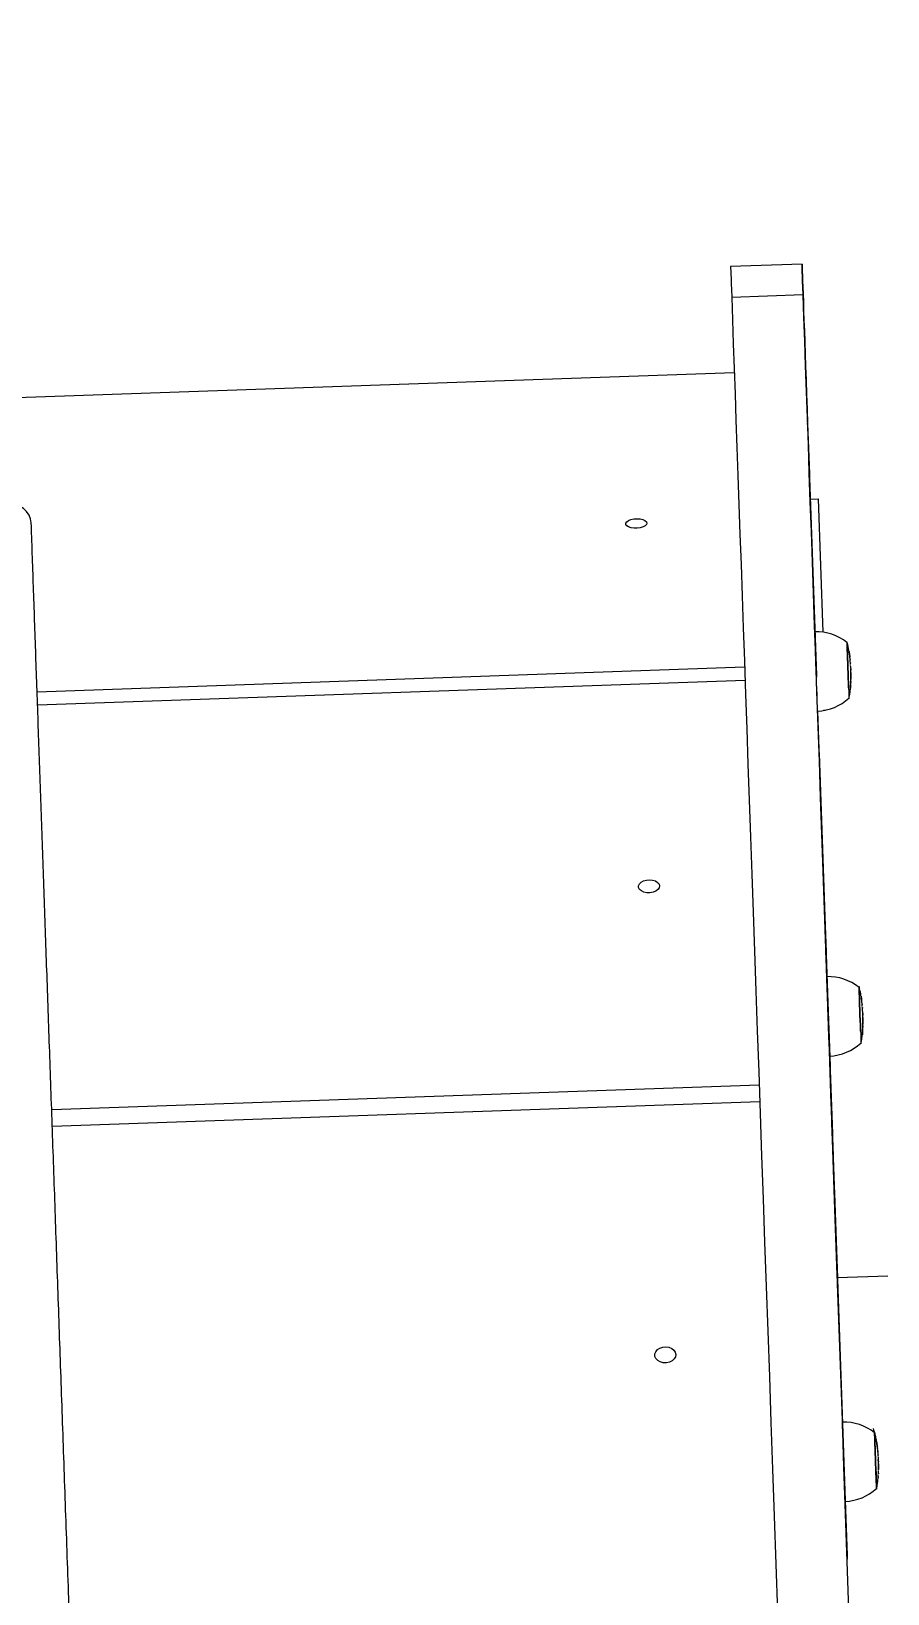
# Model space of a CAD drawing. Header units: millimetres. Extents: x -5713 to 5719, y -6024 to 5481.
# Drawn here: x 1942 to 2265, y 3121 to 3711 of the extents above; entities that cross this region are included whole.
import ezdxf

# ---------------------------------------------------------------- set-up
doc = ezdxf.new("R2010")
doc.units = ezdxf.units.MM
for name, color, linetype in [('DIKOM_ОБЪЕКТ', 7, 'Continuous'), ('DIKOM_РАЗМЕР_ЗОНА', 7, 'Continuous'), ('DIKOM_РАЗМЕР_ОБЪЕКТА', 7, 'Continuous')]:
    doc.layers.add(name, color=color, linetype=linetype)
doc.styles.add('style1', font='arial.ttf', dxfattribs={"width": 0.8})
doc.dimstyles.new('1-50', dxfattribs={"dimtxt": 300, "dimasz": 200, "dimexe": 100, "dimexo": 0, "dimgap": 100, "dimtad": 1, "dimdec": 0, "dimtxsty": 'style1', "dimcen": 0, "dimclrd": 7, "dimclre": 7, "dimadec": 1, "dimazin": 2, "dimtfac": 1, "dimtdec": 0, "dimtmove": 1, "dimatfit": 3, "dimfxl": 0, "dimlwd": 25, "dimlwe": 18, "dimarcsym": 0})

# ---------------------------------------------------------------- blocks, each defined once
blk = doc.blocks.new('*D15')
at = {"layer": 'Defpoints', "color": 0, "transparency": 16777216}
for p in [(-612.28, 3980.94), (4699.87, 3980.94), (684.19, -2271.39)]:
    blk.add_point(p, dxfattribs=at)
at = {"layer": 'DIKOM_РАЗМЕР_ОБЪЕКТА', "color": 7, "lineweight": 18, "transparency": 16777216}
for p, q in [((-612.28, 3980.94), (4799.87, 3980.94)), ((684.19, -2271.39), (4799.87, -2271.39))]:
    blk.add_line(p, q, dxfattribs=at)
at = {"layer": 'DIKOM_РАЗМЕР_ОБЪЕКТА', "color": 7, "lineweight": 25, "transparency": 16777216}
blk.add_line((4699.87, -2071.39), (4699.87, 3780.94), dxfattribs=at)
at = {"layer": 'DIKOM_РАЗМЕР_ОБЪЕКТА', "color": 7, "transparency": 16777216}
for points in [[(4666.54, 3780.94), (4733.21, 3780.94), (4699.87, 3980.94)], [(4666.54, -2071.39), (4733.21, -2071.39), (4699.87, -2271.39)]]:
    blk.add_solid(points, dxfattribs=at)
at = {"layer": 'DIKOM_РАЗМЕР_ОБЪЕКТА', "color": 0, "transparency": 16777216, "insert": (4446.7, 2209.88), "char_height": 300, "attachment_point": 5, "rotation": 90, "style": 'style1'}
blk.add_mtext('6250', dxfattribs=at)
blk = doc.blocks.new('*D13')
at = {"layer": 'Defpoints', "color": 0, "transparency": 16777216}
for p in [(-612.24, 5480.95), (971.69, -4271.39), (5619.37, -4271.39)]:
    blk.add_point(p, dxfattribs=at)
at = {"layer": 'DIKOM_РАЗМЕР_ЗОНА', "color": 7, "lineweight": 18, "transparency": 16777216}
for p, q in [((-612.24, 5480.95), (5719.37, 5480.95)), ((971.69, -4271.39), (5719.37, -4271.39))]:
    blk.add_line(p, q, dxfattribs=at)
at = {"layer": 'DIKOM_РАЗМЕР_ЗОНА', "color": 7, "lineweight": 25, "transparency": 16777216}
blk.add_line((5619.37, 5280.95), (5619.37, -4071.39), dxfattribs=at)
at = {"layer": 'DIKOM_РАЗМЕР_ЗОНА', "color": 7, "transparency": 16777216}
for points in [[(5586.04, 5280.95), (5652.71, 5280.95), (5619.37, 5480.95)], [(5586.04, -4071.39), (5652.71, -4071.39), (5619.37, -4271.39)]]:
    blk.add_solid(points, dxfattribs=at)
at = {"layer": 'DIKOM_РАЗМЕР_ЗОНА', "color": 0, "transparency": 16777216, "insert": (5366.2, 2209.88), "char_height": 300, "attachment_point": 5, "rotation": 90, "style": 'style1'}
blk.add_mtext('9750', dxfattribs=at)

msp = doc.modelspace()

# ---------------------------------------------------------------- linework, layer by layer
at = {"layer": 'DIKOM_ОБЪЕКТ', "color": 7, "linetype": 'Continuous', "lineweight": 15}
for p, q in [((2233.04, 3622.98), (2206.06, 3622.04)), ((2206.46, 3610.51), (2233.44, 3611.45)), ((2207.46, 3581.91), (1561.85, 3559.36)), ((2235.16, 3562.42), (2235.14, 3562.86)), ((2235.14, 3562.86), (2235.98, 3538.69)), ((2235.16, 3562.42), (2237.55, 3493.99)), ((2235.98, 3538.69), (2238.47, 3467.6)), ((2236.14, 3534.25), (2239.14, 3534.36)), ((2236.14, 3534.25), (2239.14, 3534.36)), ((2239.14, 3534.36), (2239.14, 3534.36)), ((2239.14, 3534.36), (2240.9, 3483.97)), ((2239.14, 3534.36), (2240.9, 3483.97)), ((2237.62, 3491.77), (2237.55, 3493.99)), ((2237.97, 3481.94), (2238.31, 3472.09)), ((2250.73, 3477.2), (2250.75, 3477.12)), ((2250.76, 3477.06), (2250.76, 3477.04)), ((2250.81, 3476.71), (2250.82, 3476.71)), ((2250.83, 3476.66), (2250.82, 3476.71)), ((1944, 3461.49), (2211.34, 3470.83)), ((2238.47, 3467.6), (2238.31, 3472.09)), ((2251.23, 3473.63), (2251.24, 3473.53)), ((2251.28, 3473.07), (2251.27, 3473.18)), ((2251.35, 3472.17), (2251.28, 3473.1)), ((2251.33, 3472.37), (2251.35, 3472.25)), ((2251.4, 3471.25), (2251.39, 3471.42)), ((2251.41, 3471.03), (2251.43, 3469.6)), ((2211.52, 3465.71), (1944.18, 3456.38)), ((2251.4, 3463.86), (2251.45, 3464.37)), ((2251.43, 3463.95), (2251.42, 3463.68)), ((2251.47, 3464.36), (2251.49, 3464.68)), ((2251.49, 3468.76), (2251.48, 3469.09)), ((2251.49, 3468.71), (2251.49, 3468.6)), ((2251.5, 3465.14), (2251.52, 3465.76)), ((2251.31, 3462.47), (2251.36, 3463.4)), ((2251.39, 3463.32), (2251.34, 3462.85)), ((2238.94, 3454.16), (2242.44, 3353.9)), ((2241.93, 3454.41), (2241.1, 3454.38)), ((2241.93, 3454.53), (2241.93, 3454.41)), ((2241.93, 3454.53), (2241.93, 3454.41)), ((2241.93, 3454.41), (2241.93, 3454.41)), ((2239.5, 3438.13), (2242.78, 3344.08)), ((2239.5, 3438.13), (2240.21, 3417.81)), ((2240.85, 3399.42), (2240.85, 3399.42)), ((2255.37, 3346.5), (2255.37, 3346.5)), ((2255.52, 3345.42), (2255.44, 3346)), ((2242.78, 3344.08), (2243.62, 3320.09)), ((2255.77, 3343.21), (2255.61, 3344.88)), ((2255.77, 3343.51), (2255.78, 3343.35)), ((2255.83, 3342.88), (2255.81, 3343.07)), ((2255.89, 3341.91), (2255.82, 3342.65)), ((2255.87, 3342.27), (2255.89, 3342.05)), ((2255.96, 3340.78), (2255.98, 3339.36)), ((2255.94, 3333.88), (2256.02, 3334.23)), ((2255.99, 3333.83), (2255.96, 3333.6)), ((2256.01, 3334.06), (2256.02, 3334.23)), ((2256.05, 3334.83), (2256.07, 3335.44)), ((2256.08, 3336), (2256.08, 3335.98)), ((2243.22, 3331.46), (2243.52, 3322.76)), ((2255.76, 3331.29), (2255.78, 3331.39)), ((2255.84, 3331.89), (2255.9, 3333.43)), ((2255.93, 3333.24), (2255.84, 3331.95)), ((2255.84, 3331.88), (2255.84, 3331.89)), ((2243.48, 3323.91), (2246.41, 3240.12)), ((2243.62, 3320.09), (2243.52, 3322.76)), ((1949.51, 3303.69), (2216.85, 3313.03)), ((2217.07, 3306.65), (1949.73, 3297.31)), ((2245.29, 3272.08), (2249.35, 3156.03)), ((2245.29, 3272.08), (2245.86, 3255.96)), ((2265.45, 3240.78), (2246.41, 3240.12)), ((2261.23, 3178.05), (2261.25, 3178.05)), ((2261.55, 3176.21), (2261.54, 3176.29)), ((2261.55, 3176.2), (2261.55, 3176.21)), ((2261.6, 3175.79), (2261.6, 3175.76)), ((2261.77, 3173.83), (2261.69, 3174.67)), ((2261.8, 3173.37), (2261.8, 3173.32)), ((2261.82, 3172.78), (2261.8, 3173.31)), ((2261.83, 3172.61), (2261.85, 3171.17)), ((2261.89, 3170.89), (2261.89, 3170.73)), ((2261.66, 3163.31), (2261.65, 3163.23)), ((2261.7, 3163.68), (2261.71, 3163.77)), ((2261.71, 3163.77), (2261.77, 3164.46)), ((2261.76, 3164.46), (2261.8, 3164.68)), ((2261.81, 3164.83), (2261.81, 3164.83)), ((2261.83, 3165.14), (2261.85, 3165.6)), ((2261.87, 3165.6), (2261.88, 3165.86)), ((2261.9, 3166.25), (2261.89, 3166.13)), ((2261.9, 3166.34), (2261.91, 3166.28)), ((2261.91, 3166.58), (2261.92, 3166.7)), ((2249.35, 3156.03), (2250.07, 3135.38)), ((2249.79, 3143.34), (2250.04, 3136.11)), ((2250.07, 3135.38), (2250.04, 3136.11))]:
    msp.add_line(p, q, dxfattribs=at)
at = {"layer": 'DIKOM_ОБЪЕКТ', "color": 7, "linetype": 'Continuous', "lineweight": 15, "flags": 128}
for points in [[(2233.44, 3611.45), (2233.35, 3614.12), (2233.27, 3616.44), (2233.2, 3618.42), (2233.14, 3620.05), (2233.1, 3621.32), (2233.07, 3622.23), (2233.05, 3622.79), (2233.04, 3622.98), (2233.05, 3622.81), (2233.07, 3622.28), (2233.1, 3621.39), (2233.14, 3620.14), (2233.2, 3618.54), (2233.26, 3616.59), (2233.34, 3614.28), (2233.44, 3611.64), (2233.54, 3608.66), (2233.66, 3605.36), (2233.78, 3601.74), (2233.92, 3597.8), (2234.07, 3593.57), (2234.23, 3589.04), (2234.39, 3584.24), (2234.57, 3579.16), (2234.76, 3573.83), (2234.95, 3568.26), (2235.15, 3562.45), (2235.36, 3556.44), (2235.58, 3550.21), (2235.81, 3543.81), (2236.04, 3537.23), (2236.27, 3530.5), (2236.51, 3523.63), (2236.75, 3516.63), (2237, 3509.54), (2237.25, 3502.35), (2237.51, 3495.09), (2237.76, 3487.78), (2238.02, 3480.44), (2238.28, 3473.07)], [(2206.06, 3622.04), (2206.06, 3622.04), (2206.06, 3621.85), (2206.08, 3621.29), (2206.12, 3620.38), (2206.16, 3619.11), (2206.22, 3617.48), (2206.29, 3615.5), (2206.37, 3613.18), (2206.46, 3610.51)], [(2250.79, 3114.82), (2250.15, 3133.03), (2249.52, 3151.04), (2248.9, 3168.84), (2248.29, 3186.43), (2247.68, 3203.79), (2247.08, 3220.94), (2246.49, 3237.85), (2245.91, 3254.54), (2245.33, 3270.99), (2244.77, 3287.19), (2244.21, 3303.15), (2243.66, 3318.87), (2243.12, 3334.32), (2242.59, 3349.52), (2242.07, 3364.46), (2241.56, 3379.14), (2241.05, 3393.54), (2240.56, 3407.67), (2240.08, 3421.53), (2239.6, 3435.1), (2239.14, 3448.39), (2238.68, 3461.39), (2238.24, 3474.1), (2237.81, 3486.52), (2237.38, 3498.64), (2236.97, 3510.46), (2236.57, 3521.97), (2236.18, 3533.18), (2235.8, 3544.08), (2235.43, 3554.66), (2235.07, 3564.93), (2234.72, 3574.88), (2234.38, 3584.51), (2234.06, 3593.82), (2233.75, 3602.8), (2233.44, 3611.45)], [(2206.46, 3610.51), (2206.76, 3601.86), (2207.08, 3592.88), (2207.4, 3583.57), (2207.74, 3573.94), (2208.08, 3563.99), (2208.44, 3553.72), (2208.81, 3543.14), (2209.19, 3532.24), (2209.58, 3521.03), (2209.99, 3509.52), (2210.4, 3497.7), (2210.82, 3485.58), (2211.26, 3473.16), (2211.7, 3460.45), (2212.15, 3447.45), (2212.62, 3434.16), (2213.09, 3420.58), (2213.58, 3406.73), (2214.07, 3392.6), (2214.57, 3378.19), (2215.09, 3363.52), (2215.61, 3348.58), (2216.14, 3333.38), (2216.68, 3317.92), (2217.23, 3302.21), (2217.78, 3286.25), (2218.35, 3270.04), (2218.92, 3253.6), (2219.51, 3236.91), (2220.1, 3220), (2220.7, 3202.85), (2221.3, 3185.49), (2221.92, 3167.9), (2222.54, 3150.1), (2223.17, 3132.09), (2223.8, 3113.88)], [(2235.12, 3563.36), (2235.12, 3563.34), (2235.13, 3563.04), (2235.16, 3562.42)], [(2236.06, 3536.46), (2236.03, 3537.39), (2235.99, 3538.6), (2235.98, 3538.69)], [(1941.78, 3525.22), (1941.78, 3525.22), (1941.54, 3526.74), (1940.95, 3528.19), (1940.02, 3529.5), (1938.8, 3530.65), (1937.33, 3531.57), (1935.66, 3532.23), (1933.87, 3532.61), (1932.01, 3532.7)], [(2174.42, 3525.15), (2174.26, 3524.62), (2173.76, 3524.12), (2172.96, 3523.7), (2171.94, 3523.4), (2170.78, 3523.25), (2169.59, 3523.24), (2168.48, 3523.4), (2167.53, 3523.7), (2166.85, 3524.11), (2166.48, 3524.6), (2166.46, 3525.13), (2166.79, 3525.65), (2167.45, 3526.11), (2168.37, 3526.48), (2169.47, 3526.71), (2170.66, 3526.79), (2171.82, 3526.71), (2172.87, 3526.48), (2173.69, 3526.12), (2174.22, 3525.66), (2174.42, 3525.15)], [(2237.55, 3493.99), (2237.58, 3493.06), (2237.62, 3491.85), (2237.67, 3490.41), (2237.73, 3488.81), (2237.79, 3487.09), (2237.85, 3485.33), (2237.91, 3483.59), (2237.97, 3481.94)], [(2238.94, 3454.16), (2238.94, 3454.17), (2238.93, 3454.44), (2238.91, 3455.06), (2238.87, 3456.01), (2238.83, 3457.26), (2238.77, 3458.79), (2238.71, 3460.57), (2238.64, 3462.55), (2238.57, 3464.68), (2238.49, 3466.92), (2238.41, 3469.21), (2238.33, 3471.49), (2238.25, 3473.73), (2238.18, 3475.85), (2238.11, 3477.82), (2238.05, 3479.58), (2238, 3481.1), (2237.95, 3482.34), (2237.92, 3483.28), (2237.9, 3483.87), (2237.89, 3484.13), (2237.89, 3484.14)], [(2250.03, 3480.36), (2250.03, 3480.36), (2250.04, 3480.15), (2250.06, 3479.58), (2250.09, 3478.67), (2250.13, 3477.46), (2250.18, 3475.97), (2250.24, 3474.26), (2250.31, 3472.4), (2250.38, 3470.43)], [(2250.64, 3462.93), (2250.63, 3463.14), (2250.57, 3464.78), (2250.51, 3466.58), (2250.44, 3468.47), (2250.38, 3470.41), (2250.31, 3472.32), (2250.25, 3474.13), (2250.19, 3475.79), (2250.14, 3477.24), (2250.1, 3478.42), (2250.07, 3479.31), (2250.05, 3479.86), (2250.04, 3480.06), (2250.04, 3480.06)], [(2238.31, 3472.09), (2238.36, 3470.6), (2238.41, 3469.31), (2238.44, 3468.29), (2238.47, 3467.57), (2238.48, 3467.17), (2238.48, 3467.12), (2238.47, 3467.41), (2238.45, 3468.03)], [(2250.38, 3470.43), (2250.44, 3468.44), (2250.51, 3466.49), (2250.58, 3464.64), (2250.64, 3462.96), (2250.69, 3461.5), (2250.73, 3460.32), (2250.76, 3459.46), (2250.78, 3458.93), (2250.78, 3458.77)], [(2251.4, 3463.57), (2251.4, 3463.56), (2251.39, 3463.56)], [(2239.43, 3440), (2239.43, 3439.98), (2239.44, 3439.69), (2239.46, 3439.07), (2239.5, 3438.13)], [(2240.85, 3399.42), (2240.76, 3401.81), (2240.69, 3404), (2240.62, 3405.96), (2240.56, 3407.63), (2240.51, 3409), (2240.48, 3410.03), (2240.45, 3410.71), (2240.44, 3411.03), (2240.44, 3410.97), (2240.46, 3410.54), (2240.49, 3409.75), (2240.53, 3408.61), (2240.58, 3407.14), (2240.64, 3405.37), (2240.71, 3403.34), (2240.79, 3401.08), (2240.88, 3398.63), (2240.97, 3396.04), (2241.06, 3393.36), (2241.15, 3390.63), (2241.25, 3387.91), (2241.34, 3385.26), (2241.43, 3382.71)], [(2246.41, 3240.12), (2246.37, 3241.3), (2246.13, 3248.18), (2245.88, 3255.22), (2245.63, 3262.41), (2245.38, 3269.74), (2245.12, 3277.18), (2244.85, 3284.72), (2244.59, 3292.35), (2244.32, 3300.05), (2244.05, 3307.81), (2243.77, 3315.61), (2243.5, 3323.43), (2243.23, 3331.25), (2242.96, 3339.07), (2242.68, 3346.87), (2242.41, 3354.62), (2242.14, 3362.32), (2241.88, 3369.94), (2241.61, 3377.48), (2241.35, 3384.92), (2241.1, 3392.23), (2240.85, 3399.42)], [(2179.2, 3388.15), (2179.05, 3387.42), (2178.56, 3386.75), (2177.77, 3386.19), (2176.75, 3385.79), (2175.59, 3385.58), (2174.4, 3385.6), (2173.28, 3385.82), (2172.33, 3386.24), (2171.64, 3386.82), (2171.27, 3387.51), (2171.24, 3388.23), (2171.57, 3388.94), (2172.22, 3389.57), (2173.13, 3390.05), (2174.23, 3390.36), (2175.42, 3390.46), (2176.59, 3390.33), (2177.63, 3390.01), (2178.46, 3389.5), (2179, 3388.86), (2179.2, 3388.15)], [(2241.43, 3382.71), (2241.65, 3376.34), (2241.88, 3369.83), (2242.11, 3363.21), (2242.35, 3356.5), (2242.58, 3349.7), (2242.82, 3342.84), (2243.06, 3335.94), (2243.31, 3329.02), (2243.55, 3322.09), (2243.79, 3315.17), (2244.03, 3308.29), (2244.27, 3301.45), (2244.51, 3294.69), (2244.74, 3288.02), (2244.97, 3281.45), (2245.19, 3275), (2245.41, 3268.7), (2245.63, 3262.55), (2245.84, 3256.58), (2246.04, 3250.8), (2246.23, 3245.23), (2246.41, 3240.12)], [(2241.63, 3377.07), (2241.63, 3376.89), (2241.65, 3376.37), (2241.68, 3375.5), (2241.73, 3374.29), (2241.78, 3372.75), (2241.84, 3370.89), (2241.92, 3368.72), (2242.01, 3366.26), (2242.1, 3363.53), (2242.21, 3360.53), (2242.32, 3357.31), (2242.44, 3353.87), (2242.56, 3350.25), (2242.7, 3346.46), (2242.83, 3342.54), (2242.97, 3338.51), (2243.12, 3334.4), (2243.26, 3330.24), (2243.41, 3326.05), (2243.56, 3321.88), (2243.7, 3317.74), (2243.84, 3313.66), (2243.98, 3309.68), (2244.12, 3305.82), (2244.25, 3302.11), (2244.37, 3298.58), (2244.49, 3295.25), (2244.59, 3292.14), (2244.69, 3289.27), (2244.79, 3286.67), (2244.87, 3284.36), (2244.94, 3282.34), (2245, 3280.64), (2245.04, 3279.26), (2245.08, 3278.22), (2245.1, 3277.52), (2245.12, 3277.17), (2245.12, 3277.17), (2245.1, 3277.52), (2245.08, 3278.22), (2245.04, 3279.26), (2245, 3280.64), (2244.94, 3282.34), (2244.87, 3284.36), (2244.79, 3286.67), (2244.69, 3289.27), (2244.59, 3292.14), (2244.49, 3295.25), (2244.37, 3298.58), (2244.25, 3302.11), (2244.12, 3305.82), (2243.98, 3309.68), (2243.84, 3313.66), (2243.7, 3317.74), (2243.56, 3321.88), (2243.41, 3326.05), (2243.26, 3330.24), (2243.12, 3334.4), (2242.97, 3338.51), (2242.83, 3342.54), (2242.7, 3346.46), (2242.56, 3350.25), (2242.44, 3353.87), (2242.32, 3357.31), (2242.21, 3360.54), (2242.1, 3363.53), (2242.01, 3366.26), (2241.92, 3368.72), (2241.84, 3370.89), (2241.78, 3372.75), (2241.73, 3374.29), (2241.68, 3375.5), (2241.65, 3376.37), (2241.63, 3376.89), (2241.63, 3377.07)], [(2243.48, 3323.91), (2243.48, 3324.09), (2243.46, 3324.61), (2243.43, 3325.47), (2243.39, 3326.64), (2243.34, 3328.1), (2243.28, 3329.81), (2243.21, 3331.74), (2243.14, 3333.83), (2243.06, 3336.04), (2242.98, 3338.32), (2242.9, 3340.62), (2242.82, 3342.87), (2242.75, 3345.03), (2242.68, 3347.05), (2242.61, 3348.87), (2242.56, 3350.47), (2242.51, 3351.79), (2242.48, 3352.81), (2242.45, 3353.5), (2242.44, 3353.85), (2242.44, 3353.9)], [(2254.58, 3350.12), (2254.58, 3350.08), (2254.59, 3349.72), (2254.62, 3349.02), (2254.65, 3347.98), (2254.7, 3346.65), (2254.75, 3345.06), (2254.82, 3343.29), (2254.88, 3341.37)], [(2255.16, 3333.35), (2255.14, 3333.86), (2255.08, 3335.59), (2255.02, 3337.46), (2254.95, 3339.39), (2254.88, 3341.32), (2254.82, 3343.18), (2254.76, 3344.9), (2254.71, 3346.44), (2254.66, 3347.74), (2254.62, 3348.75), (2254.6, 3349.43), (2254.59, 3349.78), (2254.59, 3349.82)], [(2242.78, 3344.08), (2242.82, 3342.87), (2242.87, 3341.43), (2242.93, 3339.82), (2242.99, 3338.11), (2243.05, 3336.34), (2243.11, 3334.6), (2243.17, 3332.96), (2243.22, 3331.46)], [(2254.88, 3341.37), (2254.95, 3339.39), (2255.02, 3337.41), (2255.09, 3335.49), (2255.15, 3333.7), (2255.21, 3332.1), (2255.25, 3330.75), (2255.29, 3329.69), (2255.32, 3328.96), (2255.33, 3328.58), (2255.33, 3328.53)], [(2255.94, 3333.54), (2255.94, 3333.53), (2255.94, 3333.53)], [(2243.52, 3322.76), (2243.57, 3321.48), (2243.61, 3320.45), (2243.63, 3319.73), (2243.64, 3319.33), (2243.65, 3319.28), (2243.64, 3319.57), (2243.62, 3320.09)], [(2245.22, 3274.32), (2245.2, 3274.7), (2245.19, 3275.09), (2245.19, 3275.14), (2245.2, 3274.85), (2245.22, 3274.22), (2245.25, 3273.29), (2245.29, 3272.08)], [(2185.38, 3211.23), (2185.24, 3210.34), (2184.75, 3209.51), (2183.96, 3208.82), (2182.94, 3208.34), (2181.79, 3208.1), (2180.6, 3208.12), (2179.48, 3208.41), (2178.53, 3208.94), (2177.83, 3209.66), (2177.45, 3210.5), (2177.42, 3211.4), (2177.74, 3212.27), (2178.38, 3213.04), (2179.29, 3213.63), (2180.39, 3214), (2181.58, 3214.11), (2182.75, 3213.95), (2183.79, 3213.53), (2184.63, 3212.9), (2185.17, 3212.11), (2185.38, 3211.23)], [(2249.36, 3155.73), (2249.36, 3155.73), (2249.35, 3155.93), (2249.33, 3156.48), (2249.3, 3157.36), (2249.26, 3158.56), (2249.21, 3160.04), (2249.15, 3161.77), (2249.08, 3163.71), (2249.01, 3165.81), (2248.93, 3168.03), (2248.85, 3170.32), (2248.77, 3172.61), (2248.69, 3174.86), (2248.61, 3177.01), (2248.54, 3179.01), (2248.48, 3180.82), (2248.43, 3182.39), (2248.38, 3183.69), (2248.35, 3184.69), (2248.32, 3185.35), (2248.31, 3185.68), (2248.31, 3185.71)], [(2260.45, 3181.93), (2260.45, 3181.93), (2260.46, 3181.72), (2260.48, 3181.16), (2260.51, 3180.25), (2260.55, 3179.03), (2260.6, 3177.55), (2260.66, 3175.84), (2260.73, 3173.98), (2260.8, 3172.01), (2260.87, 3170.02)], [(2261.19, 3160.64), (2261.19, 3160.8), (2261.17, 3161.31), (2261.14, 3162.15), (2261.1, 3163.3), (2261.05, 3164.72), (2260.99, 3166.36), (2260.93, 3168.15), (2260.86, 3170.05), (2260.8, 3171.99), (2260.73, 3173.9), (2260.67, 3175.71), (2260.61, 3177.37), (2260.56, 3178.81), (2260.52, 3180), (2260.49, 3180.88), (2260.47, 3181.43), (2260.46, 3181.63), (2260.46, 3181.63)], [(2260.87, 3170.02), (2260.93, 3168.07), (2261, 3166.22), (2261.06, 3164.54), (2261.11, 3163.08), (2261.15, 3161.9), (2261.18, 3161.03), (2261.2, 3160.51), (2261.2, 3160.34)], [(2261.82, 3164.94), (2261.82, 3164.94), (2261.82, 3164.93)], [(2249.35, 3156.03), (2249.4, 3154.59), (2249.45, 3152.98), (2249.51, 3151.26), (2249.58, 3149.5), (2249.64, 3147.76), (2249.69, 3146.11), (2249.75, 3144.62), (2249.79, 3143.34)], [(2250.04, 3136.11), (2250.08, 3135.09), (2250.1, 3134.37), (2250.12, 3133.98), (2250.12, 3133.92), (2250.11, 3134.22), (2250.09, 3134.84), (2250.07, 3135.38)]]:
    msp.add_lwpolyline(points, dxfattribs=at)
at = {"layer": 'DIKOM_ОБЪЕКТ', "color": 7, "linetype": 'Continuous', "lineweight": 15}
for centre, start, end in [((2238.38, 3465.47), 51.37884, 91.50907), ((2238.12, 3472.82), 272.49093, 312.62116), ((2242.93, 3335.23), 51.37884, 91.50907), ((2242.67, 3342.57), 272.49093, 312.62116), ((2248.8, 3167.04), 51.37884, 91.50907), ((2248.55, 3174.39), 272.49093, 312.62116)]:
    msp.add_arc(centre, 18.68, start, end, dxfattribs=at)
for points, knots in [([(1922.79, 3524.56), (1922.86, 3522.41), (1923.08, 3516.19), (1923.45, 3505.69), (1923.89, 3492.97), (1924.34, 3480), (1924.8, 3466.78), (1925.27, 3453.32), (1925.75, 3439.61), (1926.24, 3425.66), (1926.74, 3411.47), (1927.24, 3397.04), (1927.75, 3382.39), (1928.27, 3367.5), (1928.8, 3352.39), (1929.33, 3337.06), (1929.88, 3321.51), (1930.43, 3305.74), (1930.99, 3289.76), (1931.55, 3273.57), (1932.12, 3257.18), (1932.7, 3240.59), (1933.29, 3223.8), (1933.88, 3206.81), (1934.48, 3189.63), (1935.09, 3172.27), (1935.7, 3154.72), (1936.32, 3137), (1936.95, 3119.1), (1937.58, 3101.02), (1938.21, 3082.78), (1938.86, 3064.38), (1939.5, 3045.81), (1940.16, 3027.09), (1940.82, 3008.22), (1941.48, 2989.21), (1942.15, 2970.04), (1942.82, 2950.74), (1943.5, 2931.31), (1944.19, 2911.74), (1944.87, 2892.05), (1945.57, 2872.23), (1946.26, 2852.3), (1946.96, 2832.25), (1947.67, 2812.09), (1948.37, 2791.83), (1949.09, 2771.47), (1949.8, 2751.01), (1950.52, 2730.46), (1951.1, 2713.73), (1951.45, 2703.83), (1951.55, 2700.84)], [0, 0, 0, 0, 0.010974, 0.031824, 0.052675, 0.073526, 0.094376, 0.115227, 0.136078, 0.156929, 0.177779, 0.19863, 0.219481, 0.240332, 0.261182, 0.282033, 0.302884, 0.323735, 0.344585, 0.365436, 0.386287, 0.407137, 0.427988, 0.448839, 0.46969, 0.49054, 0.511391, 0.532242, 0.553093, 0.573943, 0.594794, 0.615645, 0.636495, 0.657346, 0.678197, 0.699048, 0.719898, 0.740749, 0.7616, 0.782451, 0.803301, 0.824152, 0.845003, 0.865853, 0.886704, 0.907555, 0.928406, 0.949256, 0.970107, 0.990958, 1, 1, 1, 1]), ([(1970.54, 2701.5), (1970.41, 2705.13), (1970.05, 2715.67), (1969.44, 2733.03), (1968.72, 2753.58), (1968.01, 2774.02), (1967.3, 2794.38), (1966.59, 2814.63), (1965.89, 2834.78), (1965.19, 2854.81), (1964.49, 2874.73), (1963.8, 2894.54), (1963.11, 2914.22), (1962.43, 2933.78), (1961.75, 2953.2), (1961.08, 2972.49), (1960.41, 2991.64), (1959.74, 3010.64), (1959.09, 3029.5), (1958.43, 3048.2), (1957.79, 3066.75), (1957.14, 3085.14), (1956.51, 3103.37), (1955.88, 3121.42), (1955.25, 3139.31), (1954.63, 3157.02), (1954.02, 3174.55), (1953.42, 3191.9), (1952.82, 3209.05), (1952.22, 3226.02), (1951.64, 3242.8), (1951.06, 3259.37), (1950.49, 3275.75), (1949.92, 3291.91), (1949.37, 3307.87), (1948.82, 3323.62), (1948.27, 3339.15), (1947.74, 3354.46), (1947.21, 3369.55), (1946.69, 3384.42), (1946.18, 3399.05), (1945.68, 3413.45), (1945.18, 3427.62), (1944.7, 3441.55), (1944.22, 3455.24), (1943.75, 3468.68), (1943.29, 3481.88), (1942.84, 3494.82), (1942.39, 3507.51), (1942.04, 3517.61), (1941.84, 3523.46), (1941.78, 3525.22)], [0, 0, 0, 0, 0.010974, 0.031824, 0.052675, 0.073526, 0.094376, 0.115227, 0.136078, 0.156929, 0.177779, 0.19863, 0.219481, 0.240332, 0.261182, 0.282033, 0.302884, 0.323735, 0.344585, 0.365436, 0.386287, 0.407137, 0.427988, 0.448839, 0.46969, 0.49054, 0.511391, 0.532242, 0.553093, 0.573943, 0.594794, 0.615645, 0.636495, 0.657346, 0.678197, 0.699048, 0.719898, 0.740749, 0.7616, 0.782451, 0.803301, 0.824152, 0.845003, 0.865853, 0.886704, 0.907555, 0.928406, 0.949256, 0.970107, 0.990958, 1, 1, 1, 1]), ([(2250.74, 3477.11), (2250.57, 3478.07), (2250.39, 3479.11), (2250.08, 3480.13), (2250.06, 3480.22)], [0, 0, 0, 0, 0.91111, 1, 1, 1, 1]), ([(2250.94, 3475.94), (2250.91, 3476.15), (2250.84, 3476.57), (2250.77, 3476.98), (2250.73, 3477.2)], [0, 0, 0, 0, 0.489433, 1, 1, 1, 1]), ([(2250.82, 3476.71), (2250.84, 3476.59), (2250.89, 3476.33), (2250.92, 3476.08), (2250.94, 3475.95)], [0, 0, 0, 0, 0.510232, 1, 1, 1, 1]), ([(2250.99, 3475.61), (2250.98, 3475.75), (2250.95, 3475.95), (2250.91, 3476.15), (2250.9, 3476.22)], [0, 0, 0, 0, 0.669029, 1, 1, 1, 1]), ([(2250.94, 3475.95), (2250.97, 3475.8), (2251.01, 3475.54), (2251.05, 3475.2), (2251.09, 3474.94), (2251.12, 3474.72), (2251.13, 3474.67), (2251.13, 3474.63)], [0, 0, 0, 0, 0.234349, 0.380695, 0.52731, 0.717613, 1, 1, 1, 1]), ([(2251.17, 3474.3), (2251.16, 3474.33), (2251.16, 3474.38), (2251.13, 3474.62), (2251.08, 3474.95), (2251.02, 3475.4), (2250.97, 3475.74), (2250.94, 3475.94)], [0, 0, 0, 0, 0.178105, 0.374714, 0.536235, 0.73435, 1, 1, 1, 1]), ([(2251.25, 3473.53), (2251.25, 3473.53), (2251.22, 3473.91), (2251.16, 3474.29), (2251.1, 3474.65)], [0, 0, 0, 0, 0.015966, 1, 1, 1, 1]), ([(2251.27, 3473.18), (2251.26, 3473.26), (2251.25, 3473.41), (2251.23, 3473.56), (2251.23, 3473.63)], [0, 0, 0, 0, 0.524379, 1, 1, 1, 1]), ([(2251.36, 3471.92), (2251.35, 3471.99), (2251.34, 3472.14), (2251.33, 3472.29), (2251.33, 3472.37)], [0, 0, 0, 0, 0.51587, 1, 1, 1, 1]), ([(2251.37, 3471.82), (2251.37, 3471.83), (2251.37, 3471.87), (2251.36, 3471.9), (2251.36, 3471.92)], [0, 0, 0, 0, 0.502049, 1, 1, 1, 1]), ([(2251.41, 3471.07), (2251.41, 3471.07), (2251.41, 3471.08), (2251.41, 3471.08), (2251.41, 3471.08), (2251.41, 3471.08), (2251.41, 3471.08), (2251.41, 3471.11), (2251.4, 3471.16), (2251.4, 3471.22), (2251.4, 3471.25)], [0, 0, 0, 0, 0.16789, 0.322657, 0.337604, 0.347659, 0.357124, 0.378025, 0.656538, 1, 1, 1, 1]), ([(2251.46, 3469.46), (2251.46, 3469.55), (2251.46, 3469.65), (2251.45, 3469.86), (2251.44, 3469.97), (2251.44, 3470.07)], [0, 0, 0, 0, 0.443477, 0.500033, 1, 1, 1, 1]), ([(2251.49, 3468.71), (2251.49, 3468.77), (2251.48, 3468.97), (2251.47, 3469.34), (2251.46, 3469.62), (2251.45, 3469.71)], [0, 0, 0, 0, 0.224707, 0.733882, 1, 1, 1, 1]), ([(2251.36, 3462.85), (2251.36, 3462.89), (2251.4, 3463.26), (2251.42, 3463.63), (2251.44, 3463.95)], [0, 0, 0, 0, 0.117049, 1, 1, 1, 1]), ([(2251.36, 3463.4), (2251.37, 3463.48), (2251.38, 3463.63), (2251.39, 3463.78), (2251.4, 3463.86)], [0, 0, 0, 0, 0.501803, 1, 1, 1, 1]), ([(2251.39, 3463.56), (2251.39, 3463.52), (2251.39, 3463.46), (2251.39, 3463.38), (2251.39, 3463.34), (2251.39, 3463.32)], [0, 0, 0, 0, 0.499955, 0.749973, 1, 1, 1, 1]), ([(2251.42, 3463.68), (2251.41, 3463.66), (2251.41, 3463.63), (2251.4, 3463.59), (2251.4, 3463.57), (2251.4, 3463.57)], [0, 0, 0, 0, 0.499745, 0.749768, 1, 1, 1, 1]), ([(2251.46, 3464.85), (2251.46, 3464.92), (2251.47, 3465.07), (2251.48, 3465.22), (2251.48, 3465.3)], [0, 0, 0, 0, 0.477369, 1, 1, 1, 1]), ([(2251.48, 3464.68), (2251.49, 3464.7), (2251.49, 3464.75), (2251.47, 3464.81), (2251.46, 3464.85)], [0, 0, 0, 0, 0.266607, 1, 1, 1, 1]), ([(2251.48, 3465.3), (2251.49, 3465.25), (2251.52, 3465.16), (2251.5, 3465.07), (2251.48, 3465.02)], [0, 0, 0, 0, 0.500078, 1, 1, 1, 1]), ([(2251.51, 3467.57), (2251.51, 3467.8), (2251.5, 3468.2), (2251.49, 3468.6), (2251.49, 3468.73), (2251.49, 3468.76)], [0, 0, 0, 0, 0.494206, 0.857812, 1, 1, 1, 1]), ([(2251.49, 3468.59), (2251.49, 3468.54), (2251.5, 3468.43), (2251.51, 3468.12), (2251.51, 3467.81), (2251.52, 3467.61), (2251.52, 3467.54)], [0, 0, 0, 0, 0.28964, 0.580194, 0.846047, 1, 1, 1, 1]), ([(2251.51, 3468.13), (2251.51, 3468.13), (2251.51, 3468.13), (2251.51, 3468.16), (2251.51, 3468.24), (2251.5, 3468.41), (2251.5, 3468.46)], [0, 0, 0, 0, 0.020803, 0.212862, 0.760411, 1, 1, 1, 1]), ([(2251.53, 3466.22), (2251.53, 3466.34), (2251.54, 3466.76), (2251.53, 3467.33), (2251.52, 3467.83), (2251.51, 3468.05), (2251.51, 3468.11), (2251.51, 3468.12), (2251.51, 3468.12), (2251.51, 3468.13), (2251.51, 3468.13), (2251.51, 3468.13), (2251.51, 3468.13), (2251.51, 3468.18), (2251.5, 3468.34), (2251.5, 3468.44)], [0, 0, 0, 0, 0.131168, 0.431883, 0.594625, 0.652627, 0.660672, 0.661795, 0.662491, 0.663231, 0.66443, 0.667126, 0.676964, 0.802475, 1, 1, 1, 1]), ([(2251.52, 3465.75), (2251.52, 3465.8), (2251.52, 3465.88), (2251.52, 3466.29), (2251.52, 3466.75), (2251.51, 3467.21), (2251.51, 3467.48), (2251.51, 3467.57)], [0, 0, 0, 0, 0.303293, 0.504227, 0.705222, 0.89817, 1, 1, 1, 1]), ([(2251.52, 3467.54), (2251.52, 3467.36), (2251.52, 3467.05), (2251.53, 3466.67), (2251.53, 3466.4), (2251.53, 3466.25), (2251.53, 3466.22), (2251.53, 3466.2)], [0, 0, 0, 0, 0.256106, 0.437051, 0.617809, 0.843495, 1, 1, 1, 1]), ([(2250.81, 3458.94), (2250.93, 3459.62), (2251.11, 3460.55), (2251.21, 3461.5), (2251.23, 3461.76)], [0, 0, 0, 0, 0.727571, 1, 1, 1, 1]), ([(2251.22, 3461.94), (2251.23, 3462.02), (2251.24, 3462.17), (2251.26, 3462.33), (2251.27, 3462.39)], [0, 0, 0, 0, 0.563125, 1, 1, 1, 1]), ([(2251.24, 3461.76), (2251.24, 3461.77), (2251.26, 3461.83), (2251.23, 3461.89), (2251.22, 3461.94)], [0, 0, 0, 0, 0.226917, 1, 1, 1, 1]), ([(2251.27, 3462.39), (2251.28, 3462.35), (2251.3, 3462.29), (2251.29, 3462.23), (2251.29, 3462.21)], [0, 0, 0, 0, 0.657576, 1, 1, 1, 1]), ([(2255.27, 3346.99), (2255.25, 3347.11), (2255.09, 3348.11), (2254.84, 3349.09), (2254.61, 3349.96)], [0, 0, 0, 0, 0.122264, 1, 1, 1, 1]), ([(2255.48, 3345.78), (2255.45, 3345.99), (2255.39, 3346.4), (2255.31, 3346.81), (2255.27, 3347.02)], [0, 0, 0, 0, 0.489433, 1, 1, 1, 1]), ([(2255.37, 3346.5), (2255.39, 3346.37), (2255.43, 3346.12), (2255.47, 3345.87), (2255.49, 3345.75)], [0, 0, 0, 0, 0.510232, 1, 1, 1, 1]), ([(2255.69, 3344.31), (2255.68, 3344.36), (2255.67, 3344.48), (2255.63, 3344.79), (2255.56, 3345.25), (2255.51, 3345.59), (2255.48, 3345.78)], [0, 0, 0, 0, 0.14816, 0.368204, 0.6381, 1, 1, 1, 1]), ([(2255.49, 3345.75), (2255.51, 3345.6), (2255.55, 3345.35), (2255.59, 3345.09), (2255.6, 3345), (2255.6, 3345)], [0, 0, 0, 0, 0.613191, 0.996114, 1, 1, 1, 1]), ([(2255.81, 3343.07), (2255.8, 3343.14), (2255.79, 3343.29), (2255.78, 3343.44), (2255.77, 3343.51)], [0, 0, 0, 0, 0.524379, 1, 1, 1, 1]), ([(2255.9, 3341.82), (2255.9, 3341.9), (2255.89, 3342.04), (2255.88, 3342.19), (2255.87, 3342.27)], [0, 0, 0, 0, 0.51587, 1, 1, 1, 1]), ([(2255.92, 3341.59), (2255.92, 3341.63), (2255.91, 3341.7), (2255.91, 3341.78), (2255.9, 3341.82)], [0, 0, 0, 0, 0.502049, 1, 1, 1, 1]), ([(2255.92, 3341.59), (2255.92, 3341.6), (2255.92, 3341.64), (2255.91, 3341.68), (2255.91, 3341.7)], [0, 0, 0, 0, 0.263668, 1, 1, 1, 1]), ([(2255.96, 3340.81), (2255.95, 3340.82), (2255.95, 3340.83), (2255.95, 3340.83), (2255.95, 3340.83), (2255.95, 3340.84), (2255.95, 3340.84), (2255.95, 3340.84), (2255.95, 3340.89), (2255.94, 3341.14), (2255.93, 3341.38), (2255.92, 3341.59)], [0, 0, 0, 0, 0.131507, 0.200867, 0.233354, 0.239332, 0.243043, 0.245702, 0.251421, 0.379053, 1, 1, 1, 1]), ([(2256, 3339.4), (2256, 3339.49), (2256, 3339.59), (2255.99, 3339.79), (2255.99, 3339.9), (2255.98, 3340)], [0, 0, 0, 0, 0.443477, 0.500033, 1, 1, 1, 1]), ([(2255.9, 3333.43), (2255.91, 3333.51), (2255.92, 3333.66), (2255.93, 3333.81), (2255.94, 3333.88)], [0, 0, 0, 0, 0.501803, 1, 1, 1, 1]), ([(2256, 3334.86), (2256, 3334.93), (2256.01, 3335.08), (2256.02, 3335.23), (2256.02, 3335.3)], [0, 0, 0, 0, 0.477369, 1, 1, 1, 1]), ([(2256.03, 3334.37), (2256.03, 3334.44), (2256.04, 3334.6), (2256.01, 3334.76), (2256, 3334.86)], [0, 0, 0, 0, 0.423485, 1, 1, 1, 1]), ([(2256.04, 3338.35), (2256.04, 3338.41), (2256.03, 3338.59), (2256.02, 3338.95), (2256.01, 3339.22), (2256.01, 3339.31)], [0, 0, 0, 0, 0.248975, 0.758235, 1, 1, 1, 1]), ([(2256.03, 3338.66), (2256.03, 3338.74), (2256.02, 3338.84), (2256.02, 3338.97), (2256.02, 3339)], [0, 0, 0, 0, 0.767204, 1, 1, 1, 1]), ([(2256.02, 3335.3), (2256.04, 3335.19), (2256.06, 3335.04), (2256.05, 3334.88), (2256.05, 3334.83)], [0, 0, 0, 0, 0.702408, 1, 1, 1, 1]), ([(2256.05, 3337.54), (2256.05, 3337.77), (2256.04, 3338.16), (2256.04, 3338.53), (2256.03, 3338.63), (2256.03, 3338.66)], [0, 0, 0, 0, 0.490809, 0.851914, 1, 1, 1, 1]), ([(2256.04, 3338.43), (2256.04, 3338.39), (2256.04, 3338.3), (2256.05, 3338.03), (2256.06, 3337.73), (2256.06, 3337.54), (2256.06, 3337.47)], [0, 0, 0, 0, 0.28964, 0.580194, 0.846047, 1, 1, 1, 1]), ([(2256.06, 3337.89), (2256.06, 3337.89), (2256.06, 3337.89), (2256.06, 3337.91), (2256.05, 3338.02), (2256.05, 3338.23), (2256.04, 3338.32)], [0, 0, 0, 0, 0.017739, 0.18151, 0.648412, 1, 1, 1, 1]), ([(2256.08, 3335.98), (2256.08, 3336.06), (2256.09, 3336.44), (2256.08, 3337), (2256.07, 3337.54), (2256.06, 3337.79), (2256.06, 3337.87), (2256.06, 3337.88), (2256.06, 3337.88), (2256.06, 3337.88), (2256.06, 3337.89), (2256.06, 3337.89), (2256.06, 3337.89), (2256.06, 3337.92), (2256.05, 3338.03), (2256.05, 3338.11)], [0, 0, 0, 0, 0.083893, 0.423003, 0.613837, 0.686699, 0.698917, 0.700222, 0.700981, 0.701748, 0.702958, 0.7056, 0.714759, 0.809571, 1, 1, 1, 1]), ([(2256.07, 3335.55), (2256.07, 3335.63), (2256.07, 3335.76), (2256.06, 3336.23), (2256.06, 3336.72), (2256.05, 3337.18), (2256.05, 3337.45), (2256.05, 3337.54)], [0, 0, 0, 0, 0.303293, 0.504227, 0.705222, 0.89817, 1, 1, 1, 1]), ([(2256.06, 3337.47), (2256.06, 3337.29), (2256.06, 3336.98), (2256.07, 3336.58), (2256.07, 3336.27), (2256.08, 3336.09), (2256.08, 3336.03), (2256.08, 3336)], [0, 0, 0, 0, 0.256106, 0.437051, 0.617809, 0.843495, 1, 1, 1, 1]), ([(2256.07, 3335.62), (2256.07, 3335.57), (2256.07, 3335.47), (2256.07, 3335.53), (2256.07, 3335.55)], [0, 0, 0, 0, 0.500081, 1, 1, 1, 1]), ([(2255.33, 3328.6), (2255.37, 3328.76), (2255.55, 3329.62), (2255.69, 3330.52), (2255.76, 3331.27), (2255.76, 3331.29)], [0, 0, 0, 0, 0.176184, 0.976148, 1, 1, 1, 1]), ([(2255.75, 3331.99), (2255.76, 3332.07), (2255.78, 3332.22), (2255.8, 3332.37), (2255.81, 3332.44)], [0, 0, 0, 0, 0.563125, 1, 1, 1, 1]), ([(2255.77, 3331.39), (2255.78, 3331.48), (2255.81, 3331.68), (2255.77, 3331.88), (2255.75, 3331.99)], [0, 0, 0, 0, 0.44329, 1, 1, 1, 1]), ([(2255.81, 3332.44), (2255.82, 3332.35), (2255.85, 3332.16), (2255.84, 3331.98), (2255.84, 3331.88)], [0, 0, 0, 0, 0.500177, 1, 1, 1, 1]), ([(2255.86, 3332.22), (2255.9, 3332.54), (2255.94, 3332.94), (2255.97, 3333.34), (2255.97, 3333.43)], [0, 0, 0, 0, 0.782414, 1, 1, 1, 1]), ([(2255.94, 3333.53), (2255.94, 3333.48), (2255.94, 3333.41), (2255.93, 3333.31), (2255.93, 3333.26), (2255.93, 3333.24)], [0, 0, 0, 0, 0.499955, 0.749973, 1, 1, 1, 1]), ([(2255.96, 3333.6), (2255.96, 3333.59), (2255.95, 3333.57), (2255.94, 3333.55), (2255.94, 3333.54), (2255.94, 3333.54)], [0, 0, 0, 0, 0.499745, 0.749768, 1, 1, 1, 1]), ([(2261.16, 3178.7), (2261.05, 3179.32), (2260.76, 3180.86), (2260.31, 3182.37), (2260.03, 3183.29)], [0, 0, 0, 0, 0.395697, 1, 1, 1, 1]), ([(2261.33, 3177.61), (2261.27, 3178.04), (2261.19, 3178.68), (2261.05, 3179.3), (2261, 3179.51)], [0, 0, 0, 0, 0.676858, 1, 1, 1, 1]), ([(2261.16, 3178.45), (2261.17, 3178.51), (2261.19, 3178.6), (2261.17, 3178.68), (2261.17, 3178.7)], [0, 0, 0, 0, 0.725363, 1, 1, 1, 1]), ([(2261.37, 3177.2), (2261.34, 3177.4), (2261.27, 3177.82), (2261.2, 3178.24), (2261.16, 3178.45)], [0, 0, 0, 0, 0.489433, 1, 1, 1, 1]), ([(2261.25, 3178.25), (2261.25, 3178.23), (2261.27, 3178.16), (2261.26, 3178.09), (2261.25, 3178.05)], [0, 0, 0, 0, 0.314508, 1, 1, 1, 1]), ([(2261.25, 3178.05), (2261.27, 3177.92), (2261.32, 3177.66), (2261.35, 3177.41), (2261.37, 3177.29)], [0, 0, 0, 0, 0.510232, 1, 1, 1, 1]), ([(2261.37, 3177.29), (2261.4, 3177.13), (2261.43, 3176.88), (2261.48, 3176.56), (2261.52, 3176.34), (2261.54, 3176.21), (2261.54, 3176.21), (2261.55, 3176.21)], [0, 0, 0, 0, 0.255869, 0.415652, 0.575731, 0.783509, 1, 1, 1, 1]), ([(2261.6, 3175.76), (2261.6, 3175.75), (2261.6, 3175.74), (2261.56, 3175.97), (2261.51, 3176.25), (2261.45, 3176.67), (2261.4, 3177.01), (2261.37, 3177.2)], [0, 0, 0, 0, 0.334285, 0.493533, 0.624362, 0.78483, 1, 1, 1, 1]), ([(2261.64, 3175.27), (2261.62, 3175.54), (2261.6, 3175.85), (2261.55, 3176.16), (2261.55, 3176.21)], [0, 0, 0, 0, 0.857464, 1, 1, 1, 1]), ([(2261.66, 3174.9), (2261.67, 3174.96), (2261.68, 3175.03), (2261.67, 3175.1), (2261.67, 3175.11)], [0, 0, 0, 0, 0.858366, 1, 1, 1, 1]), ([(2261.7, 3174.45), (2261.69, 3174.52), (2261.68, 3174.68), (2261.66, 3174.83), (2261.66, 3174.9)], [0, 0, 0, 0, 0.524379, 1, 1, 1, 1]), ([(2261.68, 3174.81), (2261.69, 3174.75), (2261.72, 3174.63), (2261.71, 3174.51), (2261.7, 3174.45)], [0, 0, 0, 0, 0.499904, 1, 1, 1, 1]), ([(2261.76, 3173.63), (2261.77, 3173.69), (2261.78, 3173.76), (2261.77, 3173.83), (2261.77, 3173.83)], [0, 0, 0, 0, 0.917909, 1, 1, 1, 1]), ([(2261.79, 3173.18), (2261.79, 3173.26), (2261.78, 3173.41), (2261.77, 3173.56), (2261.76, 3173.63)], [0, 0, 0, 0, 0.51587, 1, 1, 1, 1]), ([(2261.8, 3173.31), (2261.8, 3173.29), (2261.8, 3173.25), (2261.79, 3173.2), (2261.79, 3173.18)], [0, 0, 0, 0, 0.502049, 1, 1, 1, 1]), ([(2261.9, 3170.49), (2261.9, 3170.52), (2261.9, 3170.69), (2261.88, 3171.07), (2261.87, 3171.4), (2261.87, 3171.54)], [0, 0, 0, 0, 0.08136, 0.595793, 1, 1, 1, 1]), ([(2261.89, 3170.73), (2261.89, 3170.82), (2261.89, 3170.92), (2261.88, 3171.13), (2261.88, 3171.24), (2261.87, 3171.34)], [0, 0, 0, 0, 0.443477, 0.500033, 1, 1, 1, 1]), ([(2261.92, 3170.13), (2261.91, 3170.17), (2261.91, 3170.31), (2261.9, 3170.59), (2261.89, 3170.83), (2261.89, 3170.89)], [0, 0, 0, 0, 0.185248, 0.815506, 1, 1, 1, 1]), ([(2261.95, 3168.17), (2261.95, 3168.31), (2261.96, 3168.68), (2261.95, 3169.15), (2261.94, 3169.52), (2261.93, 3169.66), (2261.93, 3169.69), (2261.93, 3169.7), (2261.93, 3169.7), (2261.93, 3169.7), (2261.93, 3169.7), (2261.93, 3169.7), (2261.93, 3169.71), (2261.93, 3169.81), (2261.92, 3170.04), (2261.91, 3170.19), (2261.91, 3170.2)], [0, 0, 0, 0, 0.148251, 0.398807, 0.515618, 0.547599, 0.549429, 0.55034, 0.551039, 0.552015, 0.553899, 0.559289, 0.591088, 0.78544, 0.976465, 1, 1, 1, 1]), ([(2261.94, 3168.84), (2261.94, 3169.07), (2261.93, 3169.48), (2261.92, 3169.92), (2261.92, 3170.09), (2261.91, 3170.13)], [0, 0, 0, 0, 0.492413, 0.854699, 1, 1, 1, 1]), ([(2261.92, 3169.97), (2261.92, 3169.92), (2261.93, 3169.79), (2261.94, 3169.48), (2261.94, 3169.15), (2261.94, 3168.96), (2261.95, 3168.88)], [0, 0, 0, 0, 0.200002, 0.52722, 0.82662, 1, 1, 1, 1]), ([(2261.93, 3169.7), (2261.93, 3169.7), (2261.93, 3169.7), (2261.93, 3169.72), (2261.93, 3169.81), (2261.92, 3169.87)], [0, 0, 0, 0, 0.02891, 0.295818, 1, 1, 1, 1]), ([(2261.95, 3167.39), (2261.95, 3167.4), (2261.95, 3167.4), (2261.95, 3167.65), (2261.95, 3168.05), (2261.94, 3168.48), (2261.94, 3168.74), (2261.94, 3168.84)], [0, 0, 0, 0, 0.143467, 0.390495, 0.637599, 0.87481, 1, 1, 1, 1]), ([(2261.95, 3168.88), (2261.95, 3168.71), (2261.95, 3168.41), (2261.95, 3168.07), (2261.95, 3167.86), (2261.95, 3167.79), (2261.95, 3167.8), (2261.95, 3167.8)], [0, 0, 0, 0, 0.28684, 0.489499, 0.691948, 0.944717, 1, 1, 1, 1]), ([(2261.2, 3160.39), (2261.26, 3160.72), (2261.46, 3161.68), (2261.58, 3162.66), (2261.66, 3163.31)], [0, 0, 0, 0, 0.33862, 1, 1, 1, 1]), ([(2261.65, 3163.23), (2261.66, 3163.31), (2261.68, 3163.46), (2261.69, 3163.61), (2261.7, 3163.68)], [0, 0, 0, 0, 0.563125, 1, 1, 1, 1]), ([(2261.8, 3164.68), (2261.8, 3164.76), (2261.81, 3164.91), (2261.83, 3165.07), (2261.83, 3165.14)], [0, 0, 0, 0, 0.501803, 1, 1, 1, 1]), ([(2261.82, 3164.93), (2261.82, 3164.91), (2261.82, 3164.88), (2261.82, 3164.84), (2261.82, 3164.82), (2261.81, 3164.81)], [0, 0, 0, 0, 0.499955, 0.749973, 1, 1, 1, 1]), ([(2261.84, 3165.16), (2261.84, 3165.12), (2261.83, 3165.06), (2261.83, 3164.99), (2261.83, 3164.96), (2261.82, 3164.94)], [0, 0, 0, 0, 0.499745, 0.749768, 1, 1, 1, 1]), ([(2261.89, 3166.13), (2261.9, 3166.2), (2261.9, 3166.35), (2261.91, 3166.5), (2261.91, 3166.58)], [0, 0, 0, 0, 0.477369, 1, 1, 1, 1]), ([(2261.92, 3166.7), (2261.93, 3166.79), (2261.94, 3166.95), (2261.94, 3167.11), (2261.94, 3167.18)], [0, 0, 0, 0, 0.553085, 1, 1, 1, 1])]:
    msp.add_open_spline(points, degree=3, knots=knots, dxfattribs=at)

# ---------------------------------------------------------------- dimensions: what is measured, and where the dimension line sits
at = {"layer": 'DIKOM_РАЗМЕР_ЗОНА'}
dim = msp.add_linear_dim(base=(5619.37, -4271.39), p1=(-612.24, 5480.95), p2=(971.69, -4271.39), angle=90, text='9750', dimstyle='1-50', override={"dimscale": 1, "dimtix": 0, "dimtofl": 1, "dimtmove": 1, "dimatfit": 3}, dxfattribs=at)
dim.commit()
dim.dimension.update_dxf_attribs({"geometry": '*D13', "text_midpoint": (5619.37, 2209.88), "dimtype": 160})
at = {"layer": 'DIKOM_РАЗМЕР_ОБЪЕКТА'}
dim = msp.add_linear_dim(base=(4699.87, 3980.94), p1=(684.19, -2271.39), p2=(-612.28, 3980.94), angle=90, text='6250', dimstyle='1-50', override={"dimscale": 1, "dimtix": 0, "dimtofl": 1, "dimtmove": 1, "dimatfit": 3}, dxfattribs=at)
dim.commit()
dim.dimension.update_dxf_attribs({"geometry": '*D15', "text_midpoint": (4699.87, 2209.88), "dimtype": 160})

doc.saveas('drawing.dxf')
